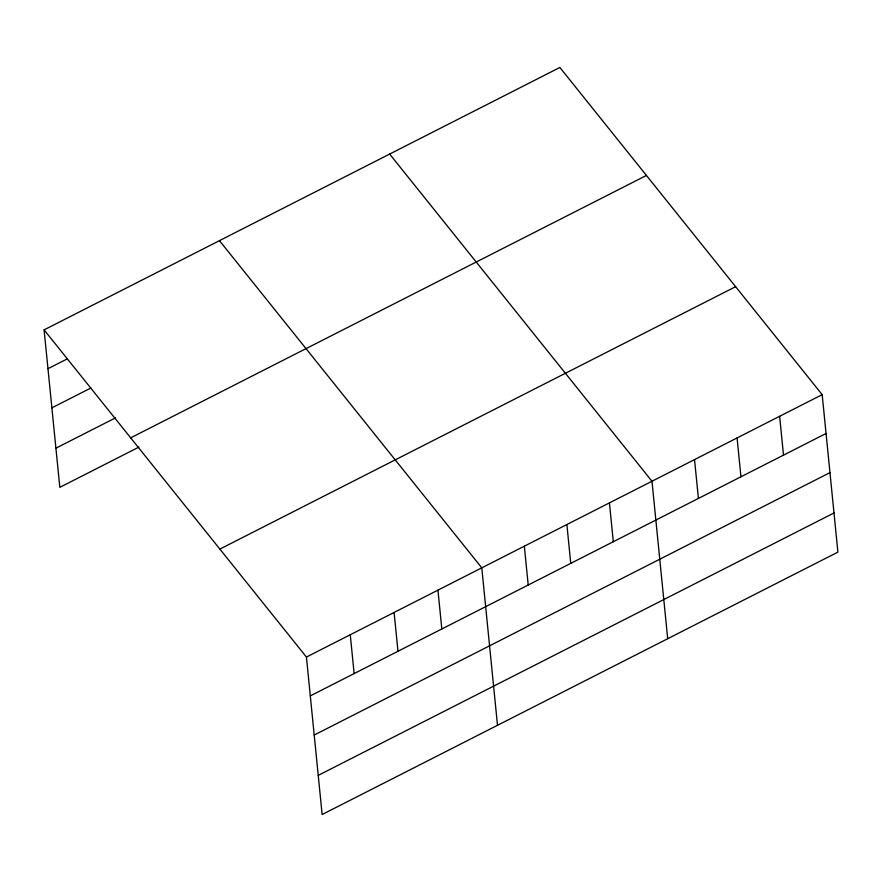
<?xml version="1.0" encoding="UTF-8"?>
<svg xmlns="http://www.w3.org/2000/svg" width="882" height="882" viewBox="0 0 882 882"><rect width="100%" height="100%" fill="white"/><g stroke="black" fill="none" stroke-linecap="round" stroke-linejoin="round"><path stroke-width="1.32" d="M44.1 329.879L559.861 67.473L822.178 394.651L837.9 552.121L322.139 814.527L306.429 657.057L44.1 329.879L59.822 487.349L138.97 447.075M47.97 368.698L67.462 358.787M51.884 407.848L90.846 388.025M55.908 448.188L115.575 417.836M130.668 437.847L646.429 175.441M219.861 549.089L735.61 286.683M306.429 657.057L822.178 394.651M310.299 695.887L826.059 433.481M314.213 735.037L829.962 472.631M318.237 775.377L833.997 512.971M389.657 154.063L651.985 481.252L667.696 638.722M219.453 240.654L481.781 567.843L497.503 725.313M779.633 416.304L783.503 455.123M737.087 437.957L740.957 476.776M694.531 459.599L698.412 498.418M609.429 502.894L613.31 541.724M566.883 524.547L570.753 563.366M524.338 546.19L528.208 585.02M437.946 590.146L441.816 628.965M394.1 612.45L397.98 651.28M350.264 634.753L354.134 673.583"/></g></svg>
